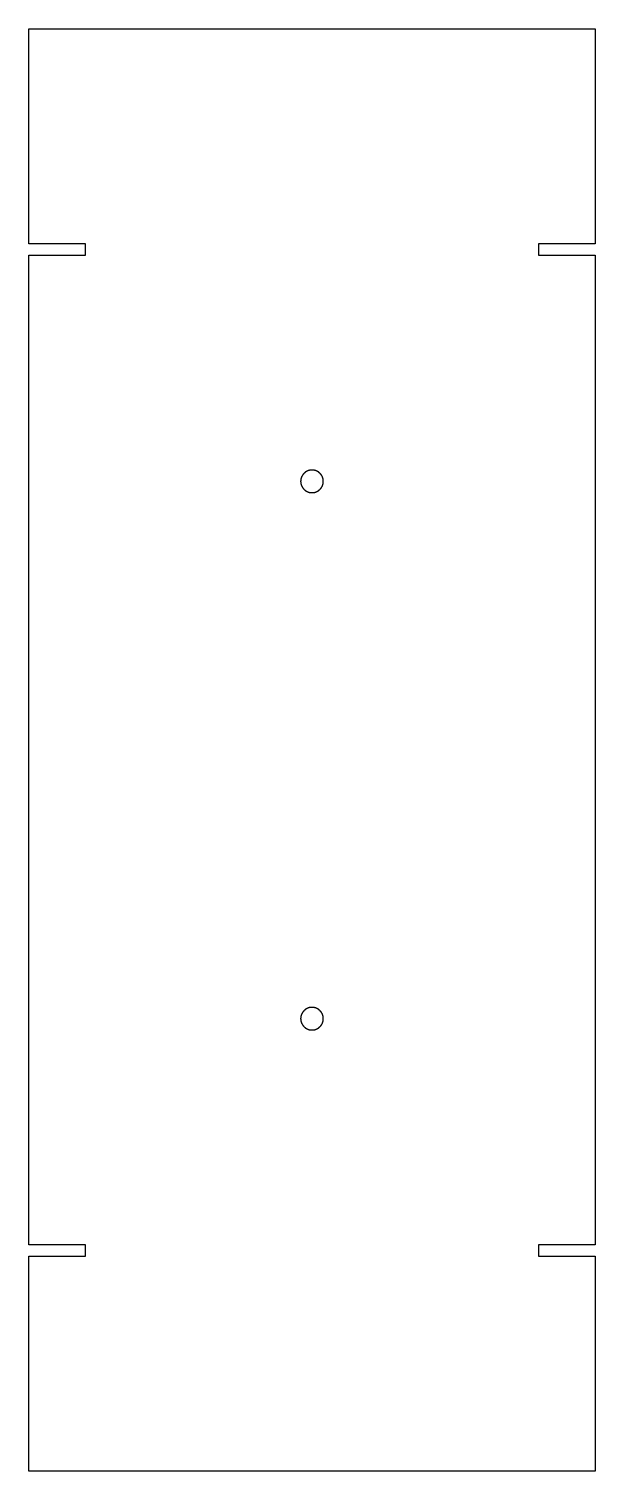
# Model space of a CAD drawing. Header units: metres. Extents: x -51 to 355, y -11 to 313.
# Drawn here: x 228 to 355, y -11.3 to 312.5 of the extents above; entities that cross this region are included whole.
import ezdxf

# ---------------------------------------------------------------- set-up
doc = ezdxf.new("R2010")
doc.units = ezdxf.units.M
doc.layers.add('body', color=10, linetype='Continuous')

msp = doc.modelspace()

# ---------------------------------------------------------------- linework, layer by layer
at = {"layer": 'body'}
for points in [[(355.02, 312.52), (355.02, 264.26), (342.32, 264.26), (342.32, 261.72), (355.02, 261.72), (355.02, 39.47), (342.32, 39.47), (342.32, 36.93), (355.02, 36.93), (355.02, -11.33), (342.32, -11.33), (240.72, -11.33), (228.02, -11.33), (228.02, 36.93), (240.72, 36.93), (240.72, 39.47), (228.02, 39.47), (228.02, 261.72), (240.72, 261.72), (240.72, 264.26), (228.02, 264.26), (228.02, 312.52), (240.72, 312.52), (342.32, 312.52), (355.02, 312.52)], [(291.52, 213.46), (291.51, 213.46), (291.49, 213.46), (291.48, 213.46), (291.47, 213.46), (291.45, 213.46), (291.44, 213.46), (291.42, 213.46), (291.41, 213.46), (291.39, 213.46), (291.38, 213.46), (291.37, 213.46), (291.35, 213.45), (291.34, 213.45), (291.32, 213.45), (291.31, 213.45), (291.29, 213.45), (291.28, 213.45), (291.27, 213.45), (291.25, 213.45), (291.24, 213.44), (291.22, 213.44), (291.21, 213.44), (291.2, 213.44), (291.18, 213.44), (291.17, 213.44), (291.15, 213.43), (291.14, 213.43), (291.12, 213.43), (291.11, 213.43), (291.1, 213.42), (291.08, 213.42), (291.07, 213.42), (291.05, 213.42), (291.04, 213.41), (291.03, 213.41), (291.01, 213.41), (291, 213.41), (290.98, 213.4), (290.97, 213.4), (290.96, 213.4), (290.94, 213.39), (290.93, 213.39), (290.92, 213.39), (290.9, 213.38), (290.89, 213.38), (290.87, 213.38), (290.86, 213.37), (290.85, 213.37), (290.83, 213.36), (290.82, 213.36), (290.81, 213.36), (290.79, 213.35), (290.78, 213.35), (290.76, 213.34), (290.75, 213.34), (290.74, 213.34), (290.72, 213.33), (290.71, 213.33), (290.7, 213.32), (290.68, 213.32), (290.67, 213.31), (290.66, 213.31), (290.64, 213.3), (290.63, 213.3), (290.62, 213.29), (290.6, 213.29), (290.59, 213.28), (290.58, 213.28), (290.56, 213.27), (290.55, 213.27), (290.54, 213.26), (290.52, 213.26), (290.51, 213.25), (290.5, 213.24), (290.48, 213.24), (290.47, 213.23), (290.46, 213.23), (290.45, 213.22), (290.43, 213.21), (290.42, 213.21), (290.41, 213.2), (290.39, 213.2), (290.38, 213.19), (290.37, 213.18), (290.36, 213.18), (290.34, 213.17), (290.33, 213.16), (290.32, 213.16), (290.31, 213.15), (290.29, 213.14), (290.28, 213.14), (290.27, 213.13), (290.26, 213.12), (290.24, 213.11), (290.23, 213.11), (290.22, 213.1), (290.21, 213.09), (290.19, 213.09), (290.18, 213.08), (290.17, 213.07), (290.16, 213.06), (290.15, 213.06), (290.13, 213.05), (290.12, 213.04), (290.11, 213.03), (290.1, 213.02), (290.09, 213.02), (290.08, 213.01), (290.06, 213), (290.05, 212.99), (290.04, 212.98), (290.03, 212.97), (290.02, 212.97), (290.01, 212.96), (289.99, 212.95), (289.98, 212.94), (289.97, 212.93), (289.96, 212.92), (289.95, 212.91), (289.94, 212.91), (289.93, 212.9), (289.92, 212.89), (289.9, 212.88), (289.89, 212.87), (289.88, 212.86), (289.87, 212.85), (289.86, 212.84), (289.85, 212.83), (289.84, 212.82), (289.83, 212.81), (289.82, 212.8), (289.81, 212.79), (289.8, 212.78), (289.79, 212.78), (289.78, 212.77), (289.77, 212.76), (289.76, 212.75), (289.75, 212.74), (289.74, 212.73), (289.73, 212.72), (289.72, 212.71), (289.71, 212.7), (289.7, 212.69), (289.69, 212.68), (289.68, 212.66), (289.67, 212.65), (289.66, 212.64), (289.65, 212.63), (289.64, 212.62), (289.63, 212.61), (289.62, 212.6), (289.61, 212.59), (289.6, 212.58), (289.59, 212.57), (289.58, 212.56), (289.57, 212.55), (289.56, 212.54), (289.55, 212.53), (289.54, 212.51), (289.54, 212.5), (289.53, 212.49), (289.52, 212.48), (289.51, 212.47), (289.5, 212.46), (289.49, 212.45), (289.48, 212.44), (289.48, 212.42), (289.47, 212.41), (289.46, 212.4), (289.45, 212.39), (289.44, 212.38), (289.43, 212.37), (289.43, 212.35), (289.42, 212.34), (289.41, 212.33), (289.4, 212.32), (289.39, 212.31), (289.39, 212.29), (289.38, 212.28), (289.37, 212.27), (289.36, 212.26), (289.36, 212.25), (289.35, 212.23), (289.34, 212.22), (289.33, 212.21), (289.33, 212.2), (289.32, 212.19), (289.31, 212.17), (289.31, 212.16), (289.3, 212.15), (289.29, 212.14), (289.29, 212.12), (289.28, 212.11), (289.27, 212.1), (289.27, 212.09), (289.26, 212.07), (289.25, 212.06), (289.25, 212.05), (289.24, 212.03), (289.23, 212.02), (289.23, 212.01), (289.22, 212), (289.22, 211.98), (289.21, 211.97), (289.2, 211.96), (289.2, 211.94), (289.19, 211.93), (289.19, 211.92), (289.18, 211.9), (289.18, 211.89), (289.17, 211.88), (289.16, 211.86), (289.16, 211.85), (289.15, 211.84), (289.15, 211.82), (289.14, 211.81), (289.14, 211.8), (289.13, 211.78), (289.13, 211.77), (289.12, 211.76), (289.12, 211.74), (289.12, 211.73), (289.11, 211.72), (289.11, 211.7), (289.1, 211.69), (289.1, 211.68), (289.09, 211.66), (289.09, 211.65), (289.09, 211.64), (289.08, 211.62), (289.08, 211.61), (289.07, 211.59), (289.07, 211.58), (289.07, 211.57), (289.06, 211.55), (289.06, 211.54), (289.06, 211.53), (289.05, 211.51), (289.05, 211.5), (289.05, 211.48), (289.04, 211.47), (289.04, 211.46), (289.04, 211.44), (289.03, 211.43), (289.03, 211.41), (289.03, 211.4), (289.03, 211.39), (289.02, 211.37), (289.02, 211.36), (289.02, 211.34), (289.02, 211.33), (289.01, 211.32), (289.01, 211.3), (289.01, 211.29), (289.01, 211.27), (289.01, 211.26), (289, 211.25), (289, 211.23), (289, 211.22), (289, 211.2), (289, 211.19), (289, 211.17), (288.99, 211.16), (288.99, 211.15), (288.99, 211.13), (288.99, 211.12), (288.99, 211.1), (288.99, 211.09), (288.99, 211.08), (288.99, 211.06), (288.99, 211.05), (288.98, 211.03), (288.98, 211.02), (288.98, 211), (288.98, 210.99), (288.98, 210.98), (288.98, 210.96), (288.98, 210.95), (288.98, 210.93), (288.98, 210.92), (288.98, 210.9), (288.98, 210.89), (288.98, 210.88), (288.98, 210.86), (288.98, 210.85), (288.98, 210.83), (288.98, 210.82), (288.98, 210.8), (288.99, 210.79), (288.99, 210.78), (288.99, 210.76), (288.99, 210.75), (288.99, 210.73), (288.99, 210.72), (288.99, 210.71), (288.99, 210.69), (288.99, 210.68), (289, 210.66), (289, 210.65), (289, 210.63), (289, 210.62), (289, 210.61), (289, 210.59), (289.01, 210.58), (289.01, 210.56), (289.01, 210.55), (289.01, 210.54), (289.01, 210.52), (289.02, 210.51), (289.02, 210.49), (289.02, 210.48), (289.02, 210.47), (289.03, 210.45), (289.03, 210.44), (289.03, 210.42), (289.03, 210.41), (289.04, 210.4), (289.04, 210.38), (289.04, 210.37), (289.05, 210.35), (289.05, 210.34), (289.05, 210.33), (289.06, 210.31), (289.06, 210.3), (289.06, 210.28), (289.07, 210.27), (289.07, 210.26), (289.07, 210.24), (289.08, 210.23), (289.08, 210.22), (289.09, 210.2), (289.09, 210.19), (289.09, 210.17), (289.1, 210.16), (289.1, 210.15), (289.11, 210.13), (289.11, 210.12), (289.12, 210.11), (289.12, 210.09), (289.13, 210.08), (289.13, 210.07), (289.13, 210.05), (289.14, 210.04), (289.14, 210.03), (289.15, 210.01), (289.16, 210), (289.16, 209.99), (289.17, 209.97), (289.17, 209.96), (289.18, 209.95), (289.18, 209.93), (289.19, 209.92), (289.19, 209.91), (289.2, 209.89), (289.2, 209.88), (289.21, 209.87), (289.22, 209.86), (289.22, 209.84), (289.23, 209.83), (289.23, 209.82), (289.24, 209.8), (289.25, 209.79), (289.25, 209.78), (289.26, 209.77), (289.27, 209.75), (289.27, 209.74), (289.28, 209.73), (289.29, 209.71), (289.29, 209.7), (289.3, 209.69), (289.31, 209.68), (289.31, 209.66), (289.32, 209.65), (289.33, 209.64), (289.34, 209.63), (289.34, 209.62), (289.35, 209.6), (289.36, 209.59), (289.37, 209.58), (289.37, 209.57), (289.38, 209.56), (289.39, 209.54), (289.4, 209.53), (289.4, 209.52), (289.41, 209.51), (289.42, 209.5), (289.43, 209.48), (289.44, 209.47), (289.44, 209.46), (289.45, 209.45), (289.46, 209.44), (289.47, 209.43), (289.48, 209.41), (289.49, 209.4), (289.49, 209.39), (289.5, 209.38), (289.51, 209.37), (289.52, 209.36), (289.53, 209.35), (289.54, 209.33), (289.55, 209.32), (289.56, 209.31), (289.56, 209.3), (289.57, 209.29), (289.58, 209.28), (289.59, 209.27), (289.6, 209.26), (289.61, 209.25), (289.62, 209.24), (289.63, 209.23), (289.64, 209.22), (289.65, 209.2), (289.66, 209.19), (289.67, 209.18), (289.68, 209.17), (289.69, 209.16), (289.7, 209.15), (289.71, 209.14), (289.72, 209.13), (289.73, 209.12), (289.74, 209.11), (289.75, 209.1), (289.76, 209.09), (289.77, 209.08), (289.78, 209.07), (289.79, 209.06), (289.8, 209.05), (289.81, 209.04), (289.82, 209.03), (289.83, 209.02), (289.84, 209.02), (289.85, 209.01), (289.86, 209), (289.87, 208.99), (289.89, 208.98), (289.9, 208.97), (289.91, 208.96), (289.92, 208.95), (289.93, 208.94), (289.94, 208.93), (289.95, 208.92), (289.96, 208.92), (289.97, 208.91), (289.99, 208.9), (290, 208.89), (290.01, 208.88), (290.02, 208.87), (290.03, 208.86), (290.04, 208.86), (290.05, 208.85), (290.07, 208.84), (290.08, 208.83), (290.09, 208.82), (290.1, 208.81), (290.11, 208.81), (290.13, 208.8), (290.14, 208.79), (290.15, 208.78), (290.16, 208.78), (290.17, 208.77), (290.19, 208.76), (290.2, 208.75), (290.21, 208.75), (290.22, 208.74), (290.23, 208.73), (290.25, 208.72), (290.26, 208.72), (290.27, 208.71), (290.28, 208.7), (290.3, 208.7), (290.31, 208.69), (290.32, 208.68), (290.33, 208.68), (290.35, 208.67), (290.36, 208.66), (290.37, 208.66), (290.38, 208.65), (290.4, 208.64), (290.41, 208.64), (290.42, 208.63), (290.44, 208.62), (290.45, 208.62), (290.46, 208.61), (290.47, 208.61), (290.49, 208.6), (290.5, 208.59), (290.51, 208.59), (290.53, 208.58), (290.54, 208.58), (290.55, 208.57), (290.57, 208.57), (290.58, 208.56), (290.59, 208.56), (290.61, 208.55), (290.62, 208.55), (290.63, 208.54), (290.65, 208.54), (290.66, 208.53), (290.67, 208.53), (290.69, 208.52), (290.7, 208.52), (290.71, 208.51), (290.73, 208.51), (290.74, 208.5), (290.75, 208.5), (290.77, 208.5), (290.78, 208.49), (290.79, 208.49), (290.81, 208.48), (290.82, 208.48), (290.84, 208.47), (290.85, 208.47), (290.86, 208.47), (290.88, 208.46), (290.89, 208.46), (290.9, 208.46), (290.92, 208.45), (290.93, 208.45), (290.95, 208.45), (290.96, 208.44), (290.97, 208.44), (290.99, 208.44), (291, 208.43), (291.02, 208.43), (291.03, 208.43), (291.04, 208.43), (291.06, 208.42), (291.07, 208.42), (291.09, 208.42), (291.1, 208.42), (291.11, 208.41), (291.13, 208.41), (291.14, 208.41), (291.16, 208.41), (291.17, 208.4), (291.18, 208.4), (291.2, 208.4), (291.21, 208.4), (291.23, 208.4), (291.24, 208.4), (291.25, 208.39), (291.27, 208.39), (291.28, 208.39), (291.3, 208.39), (291.31, 208.39), (291.33, 208.39), (291.34, 208.39), (291.35, 208.39), (291.37, 208.38), (291.38, 208.38), (291.4, 208.38), (291.41, 208.38), (291.43, 208.38), (291.44, 208.38), (291.45, 208.38), (291.47, 208.38), (291.48, 208.38), (291.5, 208.38), (291.51, 208.38), (291.53, 208.38), (291.54, 208.38), (291.55, 208.38), (291.57, 208.38), (291.58, 208.38), (291.6, 208.38), (291.61, 208.38), (291.63, 208.38), (291.64, 208.38), (291.65, 208.38), (291.67, 208.38), (291.68, 208.39), (291.7, 208.39), (291.71, 208.39), (291.72, 208.39), (291.74, 208.39), (291.75, 208.39), (291.77, 208.39), (291.78, 208.39), (291.8, 208.4), (291.81, 208.4), (291.82, 208.4), (291.84, 208.4), (291.85, 208.4), (291.87, 208.4), (291.88, 208.41), (291.89, 208.41), (291.91, 208.41), (291.92, 208.41), (291.94, 208.41), (291.95, 208.42), (291.96, 208.42), (291.98, 208.42), (291.99, 208.42), (292.01, 208.43), (292.02, 208.43), (292.03, 208.43), (292.05, 208.44), (292.06, 208.44), (292.08, 208.44), (292.09, 208.44), (292.1, 208.45), (292.12, 208.45), (292.13, 208.45), (292.15, 208.46), (292.16, 208.46), (292.17, 208.47), (292.19, 208.47), (292.2, 208.47), (292.21, 208.48), (292.23, 208.48), (292.24, 208.48), (292.26, 208.49), (292.27, 208.49), (292.28, 208.5), (292.3, 208.5), (292.31, 208.51), (292.32, 208.51), (292.34, 208.51), (292.35, 208.52), (292.36, 208.52), (292.38, 208.53), (292.39, 208.53), (292.4, 208.54), (292.42, 208.54), (292.43, 208.55), (292.44, 208.55), (292.46, 208.56), (292.47, 208.56), (292.48, 208.57), (292.5, 208.57), (292.51, 208.58), (292.52, 208.59), (292.54, 208.59), (292.55, 208.6), (292.56, 208.6), (292.58, 208.61), (292.59, 208.62), (292.6, 208.62), (292.61, 208.63), (292.63, 208.63), (292.64, 208.64), (292.65, 208.65), (292.67, 208.65), (292.68, 208.66), (292.69, 208.67), (292.7, 208.67), (292.72, 208.68), (292.73, 208.69), (292.74, 208.69), (292.75, 208.7), (292.77, 208.71), (292.78, 208.71), (292.79, 208.72), (292.8, 208.73), (292.82, 208.73), (292.83, 208.74), (292.84, 208.75), (292.85, 208.76), (292.86, 208.76), (292.88, 208.77), (292.89, 208.78), (292.9, 208.79), (292.91, 208.79), (292.92, 208.8), (292.94, 208.81), (292.95, 208.82), (292.96, 208.83), (292.97, 208.83), (292.98, 208.84), (293, 208.85), (293.01, 208.86), (293.02, 208.87), (293.03, 208.88), (293.04, 208.88), (293.05, 208.89), (293.06, 208.9), (293.08, 208.91), (293.09, 208.92), (293.1, 208.93), (293.11, 208.94), (293.12, 208.95), (293.13, 208.95), (293.14, 208.96), (293.15, 208.97), (293.16, 208.98), (293.17, 208.99), (293.19, 209), (293.2, 209.01), (293.21, 209.02), (293.22, 209.03), (293.23, 209.04), (293.24, 209.05), (293.25, 209.06), (293.26, 209.07), (293.27, 209.08), (293.28, 209.09), (293.29, 209.1), (293.3, 209.11), (293.31, 209.12), (293.32, 209.13), (293.33, 209.14), (293.34, 209.15), (293.35, 209.16), (293.36, 209.17), (293.37, 209.18), (293.38, 209.19), (293.39, 209.2), (293.4, 209.21), (293.41, 209.22), (293.42, 209.23), (293.43, 209.24), (293.44, 209.25), (293.45, 209.26), (293.46, 209.27), (293.47, 209.28), (293.47, 209.3), (293.48, 209.31), (293.49, 209.32), (293.5, 209.33), (293.51, 209.34), (293.52, 209.35), (293.53, 209.36), (293.54, 209.37), (293.55, 209.38), (293.55, 209.4), (293.56, 209.41), (293.57, 209.42), (293.58, 209.43), (293.59, 209.44), (293.6, 209.45), (293.6, 209.47), (293.61, 209.48), (293.62, 209.49), (293.63, 209.5), (293.64, 209.51), (293.64, 209.52), (293.65, 209.54), (293.66, 209.55), (293.67, 209.56), (293.68, 209.57), (293.68, 209.58), (293.69, 209.6), (293.7, 209.61), (293.7, 209.62), (293.71, 209.63), (293.72, 209.65), (293.73, 209.66), (293.73, 209.67), (293.74, 209.68), (293.75, 209.7), (293.75, 209.71), (293.76, 209.72), (293.77, 209.73), (293.77, 209.75), (293.78, 209.76), (293.79, 209.77), (293.79, 209.78), (293.8, 209.8), (293.81, 209.81), (293.81, 209.82), (293.82, 209.83), (293.82, 209.85), (293.83, 209.86), (293.84, 209.87), (293.84, 209.89), (293.85, 209.9), (293.85, 209.91), (293.86, 209.93), (293.87, 209.94), (293.87, 209.95), (293.88, 209.97), (293.88, 209.98), (293.89, 209.99), (293.89, 210.01), (293.9, 210.02), (293.9, 210.03), (293.91, 210.05), (293.91, 210.06), (293.92, 210.07), (293.92, 210.09), (293.93, 210.1), (293.93, 210.11), (293.93, 210.13), (293.94, 210.14), (293.94, 210.15), (293.95, 210.17), (293.95, 210.18), (293.96, 210.19), (293.96, 210.21), (293.96, 210.22), (293.97, 210.23), (293.97, 210.25), (293.98, 210.26), (293.98, 210.28), (293.98, 210.29), (293.99, 210.3), (293.99, 210.32), (293.99, 210.33), (294, 210.35), (294, 210.36), (294, 210.37), (294.01, 210.39), (294.01, 210.4), (294.01, 210.42), (294.01, 210.43), (294.02, 210.44), (294.02, 210.46), (294.02, 210.47), (294.02, 210.49), (294.03, 210.5), (294.03, 210.51), (294.03, 210.53), (294.03, 210.54), (294.04, 210.56), (294.04, 210.57), (294.04, 210.58), (294.04, 210.6), (294.04, 210.61), (294.05, 210.63), (294.05, 210.64), (294.05, 210.65), (294.05, 210.67), (294.05, 210.68), (294.05, 210.7), (294.05, 210.71), (294.05, 210.73), (294.06, 210.74), (294.06, 210.75), (294.06, 210.77), (294.06, 210.78), (294.06, 210.8), (294.06, 210.81), (294.06, 210.83), (294.06, 210.84), (294.06, 210.85), (294.06, 210.87), (294.06, 210.88), (294.06, 210.9), (294.06, 210.91), (294.06, 210.92), (294.06, 210.94), (294.06, 210.95), (294.06, 210.97), (294.06, 210.98), (294.06, 211), (294.06, 211.01), (294.06, 211.02), (294.06, 211.04), (294.06, 211.05), (294.06, 211.07), (294.06, 211.08), (294.06, 211.1), (294.06, 211.11), (294.05, 211.12), (294.05, 211.14), (294.05, 211.15), (294.05, 211.17), (294.05, 211.18), (294.05, 211.2), (294.05, 211.21), (294.04, 211.22), (294.04, 211.24), (294.04, 211.25), (294.04, 211.27), (294.04, 211.28), (294.03, 211.29), (294.03, 211.31), (294.03, 211.32), (294.03, 211.34), (294.03, 211.35), (294.02, 211.36), (294.02, 211.38), (294.02, 211.39), (294.02, 211.41), (294.01, 211.42), (294.01, 211.43), (294.01, 211.45), (294, 211.46), (294, 211.48), (294, 211.49), (293.99, 211.5), (293.99, 211.52), (293.99, 211.53), (293.98, 211.55), (293.98, 211.56), (293.98, 211.57), (293.97, 211.59), (293.97, 211.6), (293.97, 211.61), (293.96, 211.63), (293.96, 211.64), (293.95, 211.66), (293.95, 211.67), (293.95, 211.68), (293.94, 211.7), (293.94, 211.71), (293.93, 211.72), (293.93, 211.74), (293.92, 211.75), (293.92, 211.76), (293.91, 211.78), (293.91, 211.79), (293.9, 211.8), (293.9, 211.82), (293.89, 211.83), (293.89, 211.84), (293.88, 211.86), (293.88, 211.87), (293.87, 211.88), (293.87, 211.9), (293.86, 211.91), (293.86, 211.92), (293.85, 211.94), (293.84, 211.95), (293.84, 211.96), (293.83, 211.98), (293.83, 211.99), (293.82, 212), (293.81, 212.01), (293.81, 212.03), (293.8, 212.04), (293.8, 212.05), (293.79, 212.07), (293.78, 212.08), (293.78, 212.09), (293.77, 212.1), (293.76, 212.12), (293.76, 212.13), (293.75, 212.14), (293.74, 212.15), (293.74, 212.17), (293.73, 212.18), (293.72, 212.19), (293.71, 212.2), (293.71, 212.22), (293.7, 212.23), (293.69, 212.24), (293.69, 212.25), (293.68, 212.26), (293.67, 212.28), (293.66, 212.29), (293.65, 212.3), (293.65, 212.31), (293.64, 212.32), (293.63, 212.34), (293.62, 212.35), (293.62, 212.36), (293.61, 212.37), (293.6, 212.38), (293.59, 212.39), (293.58, 212.41), (293.57, 212.42), (293.57, 212.43), (293.56, 212.44), (293.55, 212.45), (293.54, 212.46), (293.53, 212.47), (293.52, 212.49), (293.51, 212.5), (293.5, 212.51), (293.5, 212.52), (293.49, 212.53), (293.48, 212.54), (293.47, 212.55), (293.46, 212.56), (293.45, 212.57), (293.44, 212.58), (293.43, 212.6), (293.42, 212.61), (293.41, 212.62), (293.4, 212.63), (293.39, 212.64), (293.38, 212.65), (293.37, 212.66), (293.36, 212.67), (293.35, 212.68), (293.34, 212.69), (293.33, 212.7), (293.32, 212.71), (293.31, 212.72), (293.3, 212.73), (293.29, 212.74), (293.28, 212.75), (293.27, 212.76), (293.26, 212.77), (293.25, 212.78), (293.24, 212.79), (293.23, 212.8), (293.22, 212.81), (293.21, 212.82), (293.2, 212.83), (293.19, 212.84), (293.18, 212.85), (293.17, 212.86), (293.16, 212.86), (293.15, 212.87), (293.13, 212.88), (293.12, 212.89), (293.11, 212.9), (293.1, 212.91), (293.09, 212.92), (293.08, 212.93), (293.07, 212.94), (293.06, 212.94), (293.05, 212.95), (293.03, 212.96), (293.02, 212.97), (293.01, 212.98), (293, 212.99), (292.99, 212.99), (292.98, 213), (292.96, 213.01), (292.95, 213.02), (292.94, 213.03), (292.93, 213.04), (292.92, 213.04), (292.9, 213.05), (292.89, 213.06), (292.88, 213.07), (292.87, 213.07), (292.86, 213.08), (292.84, 213.09), (292.83, 213.1), (292.82, 213.1), (292.81, 213.11), (292.8, 213.12), (292.78, 213.13), (292.77, 213.13), (292.76, 213.14), (292.75, 213.15), (292.73, 213.15), (292.72, 213.16), (292.71, 213.17), (292.7, 213.17), (292.68, 213.18), (292.67, 213.19), (292.66, 213.19), (292.64, 213.2), (292.63, 213.2), (292.62, 213.21), (292.61, 213.22), (292.59, 213.22), (292.58, 213.23), (292.57, 213.24), (292.55, 213.24), (292.54, 213.25), (292.53, 213.25), (292.52, 213.26), (292.5, 213.26), (292.49, 213.27), (292.48, 213.27), (292.46, 213.28), (292.45, 213.29), (292.44, 213.29), (292.42, 213.3), (292.41, 213.3), (292.4, 213.31), (292.38, 213.31), (292.37, 213.31), (292.36, 213.32), (292.34, 213.32), (292.33, 213.33), (292.32, 213.33), (292.3, 213.34), (292.29, 213.34), (292.27, 213.35), (292.26, 213.35), (292.25, 213.35), (292.23, 213.36), (292.22, 213.36), (292.21, 213.37), (292.19, 213.37), (292.18, 213.37), (292.16, 213.38), (292.15, 213.38), (292.14, 213.38), (292.12, 213.39), (292.11, 213.39), (292.1, 213.39), (292.08, 213.4), (292.07, 213.4), (292.05, 213.4), (292.04, 213.41), (292.03, 213.41), (292.01, 213.41), (292, 213.42), (291.98, 213.42), (291.97, 213.42), (291.96, 213.42), (291.94, 213.43), (291.93, 213.43), (291.91, 213.43), (291.9, 213.43), (291.89, 213.43), (291.87, 213.44), (291.86, 213.44), (291.84, 213.44), (291.83, 213.44), (291.81, 213.44), (291.8, 213.44), (291.79, 213.45), (291.77, 213.45), (291.76, 213.45), (291.74, 213.45), (291.73, 213.45), (291.72, 213.45), (291.7, 213.45), (291.69, 213.45), (291.67, 213.46), (291.66, 213.46), (291.64, 213.46), (291.63, 213.46), (291.62, 213.46), (291.6, 213.46), (291.59, 213.46), (291.57, 213.46), (291.56, 213.46), (291.54, 213.46), (291.53, 213.46), (291.52, 213.46)], [(291.52, 92.81), (291.51, 92.81), (291.49, 92.81), (291.48, 92.81), (291.47, 92.81), (291.45, 92.81), (291.44, 92.81), (291.42, 92.81), (291.41, 92.81), (291.39, 92.81), (291.38, 92.81), (291.37, 92.81), (291.35, 92.8), (291.34, 92.8), (291.32, 92.8), (291.31, 92.8), (291.29, 92.8), (291.28, 92.8), (291.27, 92.8), (291.25, 92.8), (291.24, 92.79), (291.22, 92.79), (291.21, 92.79), (291.2, 92.79), (291.18, 92.79), (291.17, 92.79), (291.15, 92.78), (291.14, 92.78), (291.12, 92.78), (291.11, 92.78), (291.1, 92.77), (291.08, 92.77), (291.07, 92.77), (291.05, 92.77), (291.04, 92.76), (291.03, 92.76), (291.01, 92.76), (291, 92.76), (290.98, 92.75), (290.97, 92.75), (290.96, 92.75), (290.94, 92.74), (290.93, 92.74), (290.92, 92.74), (290.9, 92.73), (290.89, 92.73), (290.87, 92.73), (290.86, 92.72), (290.85, 92.72), (290.83, 92.71), (290.82, 92.71), (290.81, 92.71), (290.79, 92.7), (290.78, 92.7), (290.76, 92.69), (290.75, 92.69), (290.74, 92.69), (290.72, 92.68), (290.71, 92.68), (290.7, 92.67), (290.68, 92.67), (290.67, 92.66), (290.66, 92.66), (290.64, 92.65), (290.63, 92.65), (290.62, 92.64), (290.6, 92.64), (290.59, 92.63), (290.58, 92.63), (290.56, 92.62), (290.55, 92.62), (290.54, 92.61), (290.52, 92.61), (290.51, 92.6), (290.5, 92.59), (290.48, 92.59), (290.47, 92.58), (290.46, 92.58), (290.45, 92.57), (290.43, 92.56), (290.42, 92.56), (290.41, 92.55), (290.39, 92.55), (290.38, 92.54), (290.37, 92.53), (290.36, 92.53), (290.34, 92.52), (290.33, 92.51), (290.32, 92.51), (290.31, 92.5), (290.29, 92.49), (290.28, 92.49), (290.27, 92.48), (290.26, 92.47), (290.24, 92.46), (290.23, 92.46), (290.22, 92.45), (290.21, 92.44), (290.19, 92.44), (290.18, 92.43), (290.17, 92.42), (290.16, 92.41), (290.15, 92.41), (290.13, 92.4), (290.12, 92.39), (290.11, 92.38), (290.1, 92.37), (290.09, 92.37), (290.08, 92.36), (290.06, 92.35), (290.05, 92.34), (290.04, 92.33), (290.03, 92.32), (290.02, 92.32), (290.01, 92.31), (289.99, 92.3), (289.98, 92.29), (289.97, 92.28), (289.96, 92.27), (289.95, 92.26), (289.94, 92.26), (289.93, 92.25), (289.92, 92.24), (289.9, 92.23), (289.89, 92.22), (289.88, 92.21), (289.87, 92.2), (289.86, 92.19), (289.85, 92.18), (289.84, 92.17), (289.83, 92.16), (289.82, 92.15), (289.81, 92.14), (289.8, 92.13), (289.79, 92.13), (289.78, 92.12), (289.77, 92.11), (289.76, 92.1), (289.75, 92.09), (289.74, 92.08), (289.73, 92.07), (289.72, 92.06), (289.71, 92.05), (289.7, 92.04), (289.69, 92.03), (289.68, 92.01), (289.67, 92), (289.66, 91.99), (289.65, 91.98), (289.64, 91.97), (289.63, 91.96), (289.62, 91.95), (289.61, 91.94), (289.6, 91.93), (289.59, 91.92), (289.58, 91.91), (289.57, 91.9), (289.56, 91.89), (289.55, 91.88), (289.54, 91.86), (289.54, 91.85), (289.53, 91.84), (289.52, 91.83), (289.51, 91.82), (289.5, 91.81), (289.49, 91.8), (289.48, 91.79), (289.48, 91.77), (289.47, 91.76), (289.46, 91.75), (289.45, 91.74), (289.44, 91.73), (289.43, 91.72), (289.43, 91.7), (289.42, 91.69), (289.41, 91.68), (289.4, 91.67), (289.39, 91.66), (289.39, 91.64), (289.38, 91.63), (289.37, 91.62), (289.36, 91.61), (289.36, 91.6), (289.35, 91.58), (289.34, 91.57), (289.33, 91.56), (289.33, 91.55), (289.32, 91.54), (289.31, 91.52), (289.31, 91.51), (289.3, 91.5), (289.29, 91.49), (289.29, 91.47), (289.28, 91.46), (289.27, 91.45), (289.27, 91.44), (289.26, 91.42), (289.25, 91.41), (289.25, 91.4), (289.24, 91.38), (289.23, 91.37), (289.23, 91.36), (289.22, 91.35), (289.22, 91.33), (289.21, 91.32), (289.2, 91.31), (289.2, 91.29), (289.19, 91.28), (289.19, 91.27), (289.18, 91.25), (289.18, 91.24), (289.17, 91.23), (289.16, 91.21), (289.16, 91.2), (289.15, 91.19), (289.15, 91.17), (289.14, 91.16), (289.14, 91.15), (289.13, 91.13), (289.13, 91.12), (289.12, 91.11), (289.12, 91.09), (289.12, 91.08), (289.11, 91.07), (289.11, 91.05), (289.1, 91.04), (289.1, 91.03), (289.09, 91.01), (289.09, 91), (289.09, 90.99), (289.08, 90.97), (289.08, 90.96), (289.07, 90.94), (289.07, 90.93), (289.07, 90.92), (289.06, 90.9), (289.06, 90.89), (289.06, 90.88), (289.05, 90.86), (289.05, 90.85), (289.05, 90.83), (289.04, 90.82), (289.04, 90.81), (289.04, 90.79), (289.03, 90.78), (289.03, 90.76), (289.03, 90.75), (289.03, 90.74), (289.02, 90.72), (289.02, 90.71), (289.02, 90.69), (289.02, 90.68), (289.01, 90.67), (289.01, 90.65), (289.01, 90.64), (289.01, 90.62), (289.01, 90.61), (289, 90.6), (289, 90.58), (289, 90.57), (289, 90.55), (289, 90.54), (289, 90.52), (288.99, 90.51), (288.99, 90.5), (288.99, 90.48), (288.99, 90.47), (288.99, 90.45), (288.99, 90.44), (288.99, 90.43), (288.99, 90.41), (288.99, 90.4), (288.98, 90.38), (288.98, 90.37), (288.98, 90.35), (288.98, 90.34), (288.98, 90.33), (288.98, 90.31), (288.98, 90.3), (288.98, 90.28), (288.98, 90.27), (288.98, 90.25), (288.98, 90.24), (288.98, 90.23), (288.98, 90.21), (288.98, 90.2), (288.98, 90.18), (288.98, 90.17), (288.98, 90.15), (288.99, 90.14), (288.99, 90.13), (288.99, 90.11), (288.99, 90.1), (288.99, 90.08), (288.99, 90.07), (288.99, 90.06), (288.99, 90.04), (288.99, 90.03), (289, 90.01), (289, 90), (289, 89.98), (289, 89.97), (289, 89.96), (289, 89.94), (289.01, 89.93), (289.01, 89.91), (289.01, 89.9), (289.01, 89.89), (289.01, 89.87), (289.02, 89.86), (289.02, 89.84), (289.02, 89.83), (289.02, 89.82), (289.03, 89.8), (289.03, 89.79), (289.03, 89.77), (289.03, 89.76), (289.04, 89.75), (289.04, 89.73), (289.04, 89.72), (289.05, 89.7), (289.05, 89.69), (289.05, 89.68), (289.06, 89.66), (289.06, 89.65), (289.06, 89.63), (289.07, 89.62), (289.07, 89.61), (289.07, 89.59), (289.08, 89.58), (289.08, 89.57), (289.09, 89.55), (289.09, 89.54), (289.09, 89.52), (289.1, 89.51), (289.1, 89.5), (289.11, 89.48), (289.11, 89.47), (289.12, 89.46), (289.12, 89.44), (289.13, 89.43), (289.13, 89.42), (289.13, 89.4), (289.14, 89.39), (289.14, 89.38), (289.15, 89.36), (289.16, 89.35), (289.16, 89.34), (289.17, 89.32), (289.17, 89.31), (289.18, 89.3), (289.18, 89.28), (289.19, 89.27), (289.19, 89.26), (289.2, 89.24), (289.2, 89.23), (289.21, 89.22), (289.22, 89.21), (289.22, 89.19), (289.23, 89.18), (289.23, 89.17), (289.24, 89.15), (289.25, 89.14), (289.25, 89.13), (289.26, 89.12), (289.27, 89.1), (289.27, 89.09), (289.28, 89.08), (289.29, 89.06), (289.29, 89.05), (289.3, 89.04), (289.31, 89.03), (289.31, 89.01), (289.32, 89), (289.33, 88.99), (289.34, 88.98), (289.34, 88.97), (289.35, 88.95), (289.36, 88.94), (289.37, 88.93), (289.37, 88.92), (289.38, 88.91), (289.39, 88.89), (289.4, 88.88), (289.4, 88.87), (289.41, 88.86), (289.42, 88.85), (289.43, 88.83), (289.44, 88.82), (289.44, 88.81), (289.45, 88.8), (289.46, 88.79), (289.47, 88.78), (289.48, 88.76), (289.49, 88.75), (289.49, 88.74), (289.5, 88.73), (289.51, 88.72), (289.52, 88.71), (289.53, 88.7), (289.54, 88.68), (289.55, 88.67), (289.56, 88.66), (289.56, 88.65), (289.57, 88.64), (289.58, 88.63), (289.59, 88.62), (289.6, 88.61), (289.61, 88.6), (289.62, 88.59), (289.63, 88.58), (289.64, 88.57), (289.65, 88.55), (289.66, 88.54), (289.67, 88.53), (289.68, 88.52), (289.69, 88.51), (289.7, 88.5), (289.71, 88.49), (289.72, 88.48), (289.73, 88.47), (289.74, 88.46), (289.75, 88.45), (289.76, 88.44), (289.77, 88.43), (289.78, 88.42), (289.79, 88.41), (289.8, 88.4), (289.81, 88.39), (289.82, 88.38), (289.83, 88.37), (289.84, 88.37), (289.85, 88.36), (289.86, 88.35), (289.87, 88.34), (289.89, 88.33), (289.9, 88.32), (289.91, 88.31), (289.92, 88.3), (289.93, 88.29), (289.94, 88.28), (289.95, 88.27), (289.96, 88.27), (289.97, 88.26), (289.99, 88.25), (290, 88.24), (290.01, 88.23), (290.02, 88.22), (290.03, 88.21), (290.04, 88.21), (290.05, 88.2), (290.07, 88.19), (290.08, 88.18), (290.09, 88.17), (290.1, 88.16), (290.11, 88.16), (290.13, 88.15), (290.14, 88.14), (290.15, 88.13), (290.16, 88.13), (290.17, 88.12), (290.19, 88.11), (290.2, 88.1), (290.21, 88.1), (290.22, 88.09), (290.23, 88.08), (290.25, 88.07), (290.26, 88.07), (290.27, 88.06), (290.28, 88.05), (290.3, 88.05), (290.31, 88.04), (290.32, 88.03), (290.33, 88.03), (290.35, 88.02), (290.36, 88.01), (290.37, 88.01), (290.38, 88), (290.4, 87.99), (290.41, 87.99), (290.42, 87.98), (290.44, 87.97), (290.45, 87.97), (290.46, 87.96), (290.47, 87.96), (290.49, 87.95), (290.5, 87.94), (290.51, 87.94), (290.53, 87.93), (290.54, 87.93), (290.55, 87.92), (290.57, 87.92), (290.58, 87.91), (290.59, 87.91), (290.61, 87.9), (290.62, 87.9), (290.63, 87.89), (290.65, 87.89), (290.66, 87.88), (290.67, 87.88), (290.69, 87.87), (290.7, 87.87), (290.71, 87.86), (290.73, 87.86), (290.74, 87.85), (290.75, 87.85), (290.77, 87.85), (290.78, 87.84), (290.79, 87.84), (290.81, 87.83), (290.82, 87.83), (290.84, 87.82), (290.85, 87.82), (290.86, 87.82), (290.88, 87.81), (290.89, 87.81), (290.9, 87.81), (290.92, 87.8), (290.93, 87.8), (290.95, 87.8), (290.96, 87.79), (290.97, 87.79), (290.99, 87.79), (291, 87.78), (291.02, 87.78), (291.03, 87.78), (291.04, 87.78), (291.06, 87.77), (291.07, 87.77), (291.09, 87.77), (291.1, 87.77), (291.11, 87.76), (291.13, 87.76), (291.14, 87.76), (291.16, 87.76), (291.17, 87.75), (291.18, 87.75), (291.2, 87.75), (291.21, 87.75), (291.23, 87.75), (291.24, 87.75), (291.25, 87.74), (291.27, 87.74), (291.28, 87.74), (291.3, 87.74), (291.31, 87.74), (291.33, 87.74), (291.34, 87.74), (291.35, 87.74), (291.37, 87.73), (291.38, 87.73), (291.4, 87.73), (291.41, 87.73), (291.43, 87.73), (291.44, 87.73), (291.45, 87.73), (291.47, 87.73), (291.48, 87.73), (291.5, 87.73), (291.51, 87.73), (291.53, 87.73), (291.54, 87.73), (291.55, 87.73), (291.57, 87.73), (291.58, 87.73), (291.6, 87.73), (291.61, 87.73), (291.63, 87.73), (291.64, 87.73), (291.65, 87.73), (291.67, 87.73), (291.68, 87.74), (291.7, 87.74), (291.71, 87.74), (291.72, 87.74), (291.74, 87.74), (291.75, 87.74), (291.77, 87.74), (291.78, 87.74), (291.8, 87.75), (291.81, 87.75), (291.82, 87.75), (291.84, 87.75), (291.85, 87.75), (291.87, 87.75), (291.88, 87.76), (291.89, 87.76), (291.91, 87.76), (291.92, 87.76), (291.94, 87.76), (291.95, 87.77), (291.96, 87.77), (291.98, 87.77), (291.99, 87.77), (292.01, 87.78), (292.02, 87.78), (292.03, 87.78), (292.05, 87.79), (292.06, 87.79), (292.08, 87.79), (292.09, 87.79), (292.1, 87.8), (292.12, 87.8), (292.13, 87.8), (292.15, 87.81), (292.16, 87.81), (292.17, 87.82), (292.19, 87.82), (292.2, 87.82), (292.21, 87.83), (292.23, 87.83), (292.24, 87.83), (292.26, 87.84), (292.27, 87.84), (292.28, 87.85), (292.3, 87.85), (292.31, 87.86), (292.32, 87.86), (292.34, 87.86), (292.35, 87.87), (292.36, 87.87), (292.38, 87.88), (292.39, 87.88), (292.4, 87.89), (292.42, 87.89), (292.43, 87.9), (292.44, 87.9), (292.46, 87.91), (292.47, 87.91), (292.48, 87.92), (292.5, 87.92), (292.51, 87.93), (292.52, 87.94), (292.54, 87.94), (292.55, 87.95), (292.56, 87.95), (292.58, 87.96), (292.59, 87.97), (292.6, 87.97), (292.61, 87.98), (292.63, 87.98), (292.64, 87.99), (292.65, 88), (292.67, 88), (292.68, 88.01), (292.69, 88.02), (292.7, 88.02), (292.72, 88.03), (292.73, 88.04), (292.74, 88.04), (292.75, 88.05), (292.77, 88.06), (292.78, 88.06), (292.79, 88.07), (292.8, 88.08), (292.82, 88.08), (292.83, 88.09), (292.84, 88.1), (292.85, 88.11), (292.86, 88.11), (292.88, 88.12), (292.89, 88.13), (292.9, 88.14), (292.91, 88.14), (292.92, 88.15), (292.94, 88.16), (292.95, 88.17), (292.96, 88.18), (292.97, 88.18), (292.98, 88.19), (293, 88.2), (293.01, 88.21), (293.02, 88.22), (293.03, 88.23), (293.04, 88.23), (293.05, 88.24), (293.06, 88.25), (293.08, 88.26), (293.09, 88.27), (293.1, 88.28), (293.11, 88.29), (293.12, 88.3), (293.13, 88.3), (293.14, 88.31), (293.15, 88.32), (293.16, 88.33), (293.17, 88.34), (293.19, 88.35), (293.2, 88.36), (293.21, 88.37), (293.22, 88.38), (293.23, 88.39), (293.24, 88.4), (293.25, 88.41), (293.26, 88.42), (293.27, 88.43), (293.28, 88.44), (293.29, 88.45), (293.3, 88.46), (293.31, 88.47), (293.32, 88.48), (293.33, 88.49), (293.34, 88.5), (293.35, 88.51), (293.36, 88.52), (293.37, 88.53), (293.38, 88.54), (293.39, 88.55), (293.4, 88.56), (293.41, 88.57), (293.42, 88.58), (293.43, 88.59), (293.44, 88.6), (293.45, 88.61), (293.46, 88.62), (293.47, 88.63), (293.47, 88.65), (293.48, 88.66), (293.49, 88.67), (293.5, 88.68), (293.51, 88.69), (293.52, 88.7), (293.53, 88.71), (293.54, 88.72), (293.55, 88.73), (293.55, 88.75), (293.56, 88.76), (293.57, 88.77), (293.58, 88.78), (293.59, 88.79), (293.6, 88.8), (293.6, 88.82), (293.61, 88.83), (293.62, 88.84), (293.63, 88.85), (293.64, 88.86), (293.64, 88.87), (293.65, 88.89), (293.66, 88.9), (293.67, 88.91), (293.68, 88.92), (293.68, 88.93), (293.69, 88.95), (293.7, 88.96), (293.7, 88.97), (293.71, 88.98), (293.72, 89), (293.73, 89.01), (293.73, 89.02), (293.74, 89.03), (293.75, 89.05), (293.75, 89.06), (293.76, 89.07), (293.77, 89.08), (293.77, 89.1), (293.78, 89.11), (293.79, 89.12), (293.79, 89.13), (293.8, 89.15), (293.81, 89.16), (293.81, 89.17), (293.82, 89.18), (293.82, 89.2), (293.83, 89.21), (293.84, 89.22), (293.84, 89.24), (293.85, 89.25), (293.85, 89.26), (293.86, 89.28), (293.87, 89.29), (293.87, 89.3), (293.88, 89.32), (293.88, 89.33), (293.89, 89.34), (293.89, 89.36), (293.9, 89.37), (293.9, 89.38), (293.91, 89.4), (293.91, 89.41), (293.92, 89.42), (293.92, 89.44), (293.93, 89.45), (293.93, 89.46), (293.93, 89.48), (293.94, 89.49), (293.94, 89.5), (293.95, 89.52), (293.95, 89.53), (293.96, 89.54), (293.96, 89.56), (293.96, 89.57), (293.97, 89.58), (293.97, 89.6), (293.98, 89.61), (293.98, 89.63), (293.98, 89.64), (293.99, 89.65), (293.99, 89.67), (293.99, 89.68), (294, 89.7), (294, 89.71), (294, 89.72), (294.01, 89.74), (294.01, 89.75), (294.01, 89.77), (294.01, 89.78), (294.02, 89.79), (294.02, 89.81), (294.02, 89.82), (294.02, 89.84), (294.03, 89.85), (294.03, 89.86), (294.03, 89.88), (294.03, 89.89), (294.04, 89.91), (294.04, 89.92), (294.04, 89.93), (294.04, 89.95), (294.04, 89.96), (294.05, 89.98), (294.05, 89.99), (294.05, 90), (294.05, 90.02), (294.05, 90.03), (294.05, 90.05), (294.05, 90.06), (294.05, 90.08), (294.06, 90.09), (294.06, 90.1), (294.06, 90.12), (294.06, 90.13), (294.06, 90.15), (294.06, 90.16), (294.06, 90.18), (294.06, 90.19), (294.06, 90.2), (294.06, 90.22), (294.06, 90.23), (294.06, 90.25), (294.06, 90.26), (294.06, 90.27), (294.06, 90.29), (294.06, 90.3), (294.06, 90.32), (294.06, 90.33), (294.06, 90.35), (294.06, 90.36), (294.06, 90.37), (294.06, 90.39), (294.06, 90.4), (294.06, 90.42), (294.06, 90.43), (294.06, 90.45), (294.06, 90.46), (294.05, 90.47), (294.05, 90.49), (294.05, 90.5), (294.05, 90.52), (294.05, 90.53), (294.05, 90.55), (294.05, 90.56), (294.04, 90.57), (294.04, 90.59), (294.04, 90.6), (294.04, 90.62), (294.04, 90.63), (294.03, 90.64), (294.03, 90.66), (294.03, 90.67), (294.03, 90.69), (294.03, 90.7), (294.02, 90.71), (294.02, 90.73), (294.02, 90.74), (294.02, 90.76), (294.01, 90.77), (294.01, 90.78), (294.01, 90.8), (294, 90.81), (294, 90.83), (294, 90.84), (293.99, 90.85), (293.99, 90.87), (293.99, 90.88), (293.98, 90.9), (293.98, 90.91), (293.98, 90.92), (293.97, 90.94), (293.97, 90.95), (293.97, 90.96), (293.96, 90.98), (293.96, 90.99), (293.95, 91.01), (293.95, 91.02), (293.95, 91.03), (293.94, 91.05), (293.94, 91.06), (293.93, 91.07), (293.93, 91.09), (293.92, 91.1), (293.92, 91.11), (293.91, 91.13), (293.91, 91.14), (293.9, 91.15), (293.9, 91.17), (293.89, 91.18), (293.89, 91.19), (293.88, 91.21), (293.88, 91.22), (293.87, 91.23), (293.87, 91.25), (293.86, 91.26), (293.86, 91.27), (293.85, 91.29), (293.84, 91.3), (293.84, 91.31), (293.83, 91.33), (293.83, 91.34), (293.82, 91.35), (293.81, 91.36), (293.81, 91.38), (293.8, 91.39), (293.8, 91.4), (293.79, 91.42), (293.78, 91.43), (293.78, 91.44), (293.77, 91.45), (293.76, 91.47), (293.76, 91.48), (293.75, 91.49), (293.74, 91.5), (293.74, 91.52), (293.73, 91.53), (293.72, 91.54), (293.71, 91.55), (293.71, 91.57), (293.7, 91.58), (293.69, 91.59), (293.69, 91.6), (293.68, 91.61), (293.67, 91.63), (293.66, 91.64), (293.65, 91.65), (293.65, 91.66), (293.64, 91.67), (293.63, 91.69), (293.62, 91.7), (293.62, 91.71), (293.61, 91.72), (293.6, 91.73), (293.59, 91.74), (293.58, 91.76), (293.57, 91.77), (293.57, 91.78), (293.56, 91.79), (293.55, 91.8), (293.54, 91.81), (293.53, 91.82), (293.52, 91.84), (293.51, 91.85), (293.5, 91.86), (293.5, 91.87), (293.49, 91.88), (293.48, 91.89), (293.47, 91.9), (293.46, 91.91), (293.45, 91.92), (293.44, 91.93), (293.43, 91.95), (293.42, 91.96), (293.41, 91.97), (293.4, 91.98), (293.39, 91.99), (293.38, 92), (293.37, 92.01), (293.36, 92.02), (293.35, 92.03), (293.34, 92.04), (293.33, 92.05), (293.32, 92.06), (293.31, 92.07), (293.3, 92.08), (293.29, 92.09), (293.28, 92.1), (293.27, 92.11), (293.26, 92.12), (293.25, 92.13), (293.24, 92.14), (293.23, 92.15), (293.22, 92.16), (293.21, 92.17), (293.2, 92.18), (293.19, 92.19), (293.18, 92.2), (293.17, 92.21), (293.16, 92.21), (293.15, 92.22), (293.13, 92.23), (293.12, 92.24), (293.11, 92.25), (293.1, 92.26), (293.09, 92.27), (293.08, 92.28), (293.07, 92.29), (293.06, 92.29), (293.05, 92.3), (293.03, 92.31), (293.02, 92.32), (293.01, 92.33), (293, 92.34), (292.99, 92.34), (292.98, 92.35), (292.96, 92.36), (292.95, 92.37), (292.94, 92.38), (292.93, 92.39), (292.92, 92.39), (292.9, 92.4), (292.89, 92.41), (292.88, 92.42), (292.87, 92.42), (292.86, 92.43), (292.84, 92.44), (292.83, 92.45), (292.82, 92.45), (292.81, 92.46), (292.8, 92.47), (292.78, 92.48), (292.77, 92.48), (292.76, 92.49), (292.75, 92.5), (292.73, 92.5), (292.72, 92.51), (292.71, 92.52), (292.7, 92.52), (292.68, 92.53), (292.67, 92.54), (292.66, 92.54), (292.64, 92.55), (292.63, 92.55), (292.62, 92.56), (292.61, 92.57), (292.59, 92.57), (292.58, 92.58), (292.57, 92.59), (292.55, 92.59), (292.54, 92.6), (292.53, 92.6), (292.52, 92.61), (292.5, 92.61), (292.49, 92.62), (292.48, 92.62), (292.46, 92.63), (292.45, 92.64), (292.44, 92.64), (292.42, 92.65), (292.41, 92.65), (292.4, 92.66), (292.38, 92.66), (292.37, 92.66), (292.36, 92.67), (292.34, 92.67), (292.33, 92.68), (292.32, 92.68), (292.3, 92.69), (292.29, 92.69), (292.27, 92.7), (292.26, 92.7), (292.25, 92.7), (292.23, 92.71), (292.22, 92.71), (292.21, 92.72), (292.19, 92.72), (292.18, 92.72), (292.16, 92.73), (292.15, 92.73), (292.14, 92.73), (292.12, 92.74), (292.11, 92.74), (292.1, 92.74), (292.08, 92.75), (292.07, 92.75), (292.05, 92.75), (292.04, 92.76), (292.03, 92.76), (292.01, 92.76), (292, 92.77), (291.98, 92.77), (291.97, 92.77), (291.96, 92.77), (291.94, 92.78), (291.93, 92.78), (291.91, 92.78), (291.9, 92.78), (291.89, 92.78), (291.87, 92.79), (291.86, 92.79), (291.84, 92.79), (291.83, 92.79), (291.81, 92.79), (291.8, 92.79), (291.79, 92.8), (291.77, 92.8), (291.76, 92.8), (291.74, 92.8), (291.73, 92.8), (291.72, 92.8), (291.7, 92.8), (291.69, 92.8), (291.67, 92.81), (291.66, 92.81), (291.64, 92.81), (291.63, 92.81), (291.62, 92.81), (291.6, 92.81), (291.59, 92.81), (291.57, 92.81), (291.56, 92.81), (291.54, 92.81), (291.53, 92.81), (291.52, 92.81)]]:
    msp.add_lwpolyline(points, dxfattribs=at)

doc.saveas('drawing.dxf')
